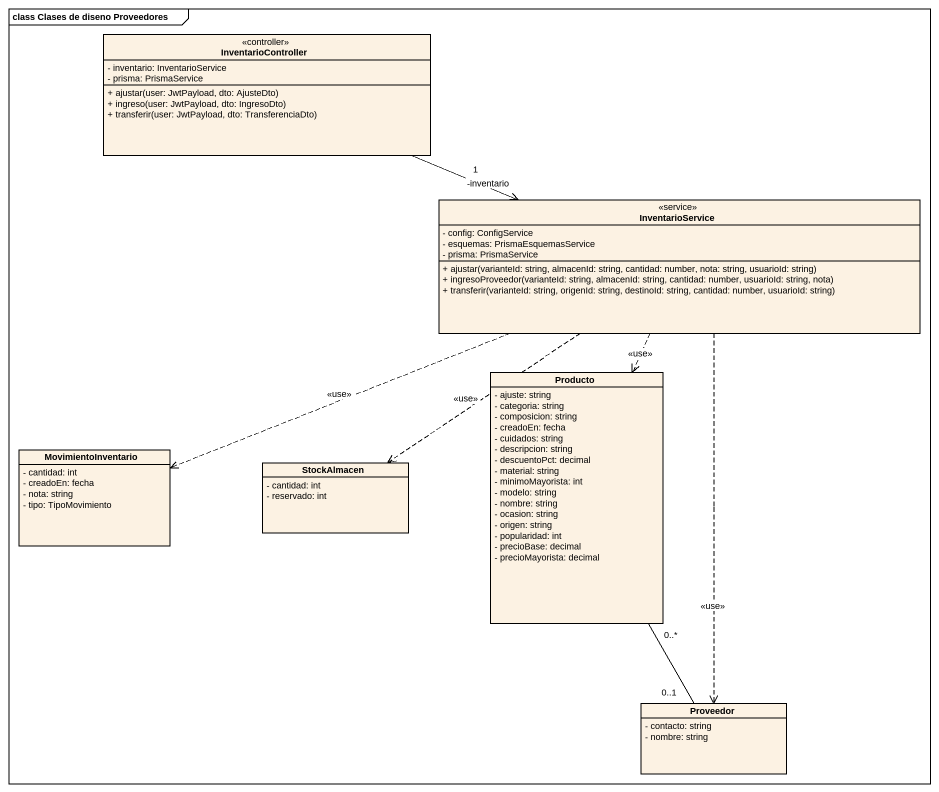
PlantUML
@startuml
mainframe class Clases de diseno Proveedores
hide circle
hide empty members
skinparam classAttributeIconSize 0
class InventarioController <<controller>> {
  - inventario: InventarioService
  - prisma: PrismaService
  + ajustar(user: JwtPayload, dto: AjusteDto)
  + ingreso(user: JwtPayload, dto: IngresoDto)
  + transferir(user: JwtPayload, dto: TransferenciaDto)
}
class InventarioService <<service>> {
  - config: ConfigService
  - esquemas: PrismaEsquemasService
  - prisma: PrismaService
  + ajustar(varianteId: string, almacenId: string, cantidad: number, nota: string, usuarioId: string)
  + ingresoProveedor(varianteId: string, almacenId: string, cantidad: number, usuarioId: string, nota)
  + transferir(varianteId: string, origenId: string, destinoId: string, cantidad: number, usuarioId: string)
}
class Producto {
  - ajuste: string
  - categoria: string
  - composicion: string
  - creadoEn: fecha
  - cuidados: string
  - descripcion: string
  - descuentoPct: decimal
  - material: string
  - minimoMayorista: int
  - modelo: string
  - nombre: string
  - ocasion: string
  - origen: string
  - popularidad: int
  - precioBase: decimal
  - precioMayorista: decimal
}
class MovimientoInventario {
  - cantidad: int
  - creadoEn: fecha
  - nota: string
  - tipo: TipoMovimiento
}
class StockAlmacen {
  - cantidad: int
  - reservado: int
}
class Proveedor {
  - contacto: string
  - nombre: string
}
InventarioController -right-> "-inventario\n1" InventarioService
InventarioService ..> Producto : <<use>>
InventarioService .left.> MovimientoInventario : <<use>>
InventarioService ..> StockAlmacen : <<use>>
InventarioService ..> Proveedor : <<use>>
Producto "0..*" -- "0..1" Proveedor
@enduml
